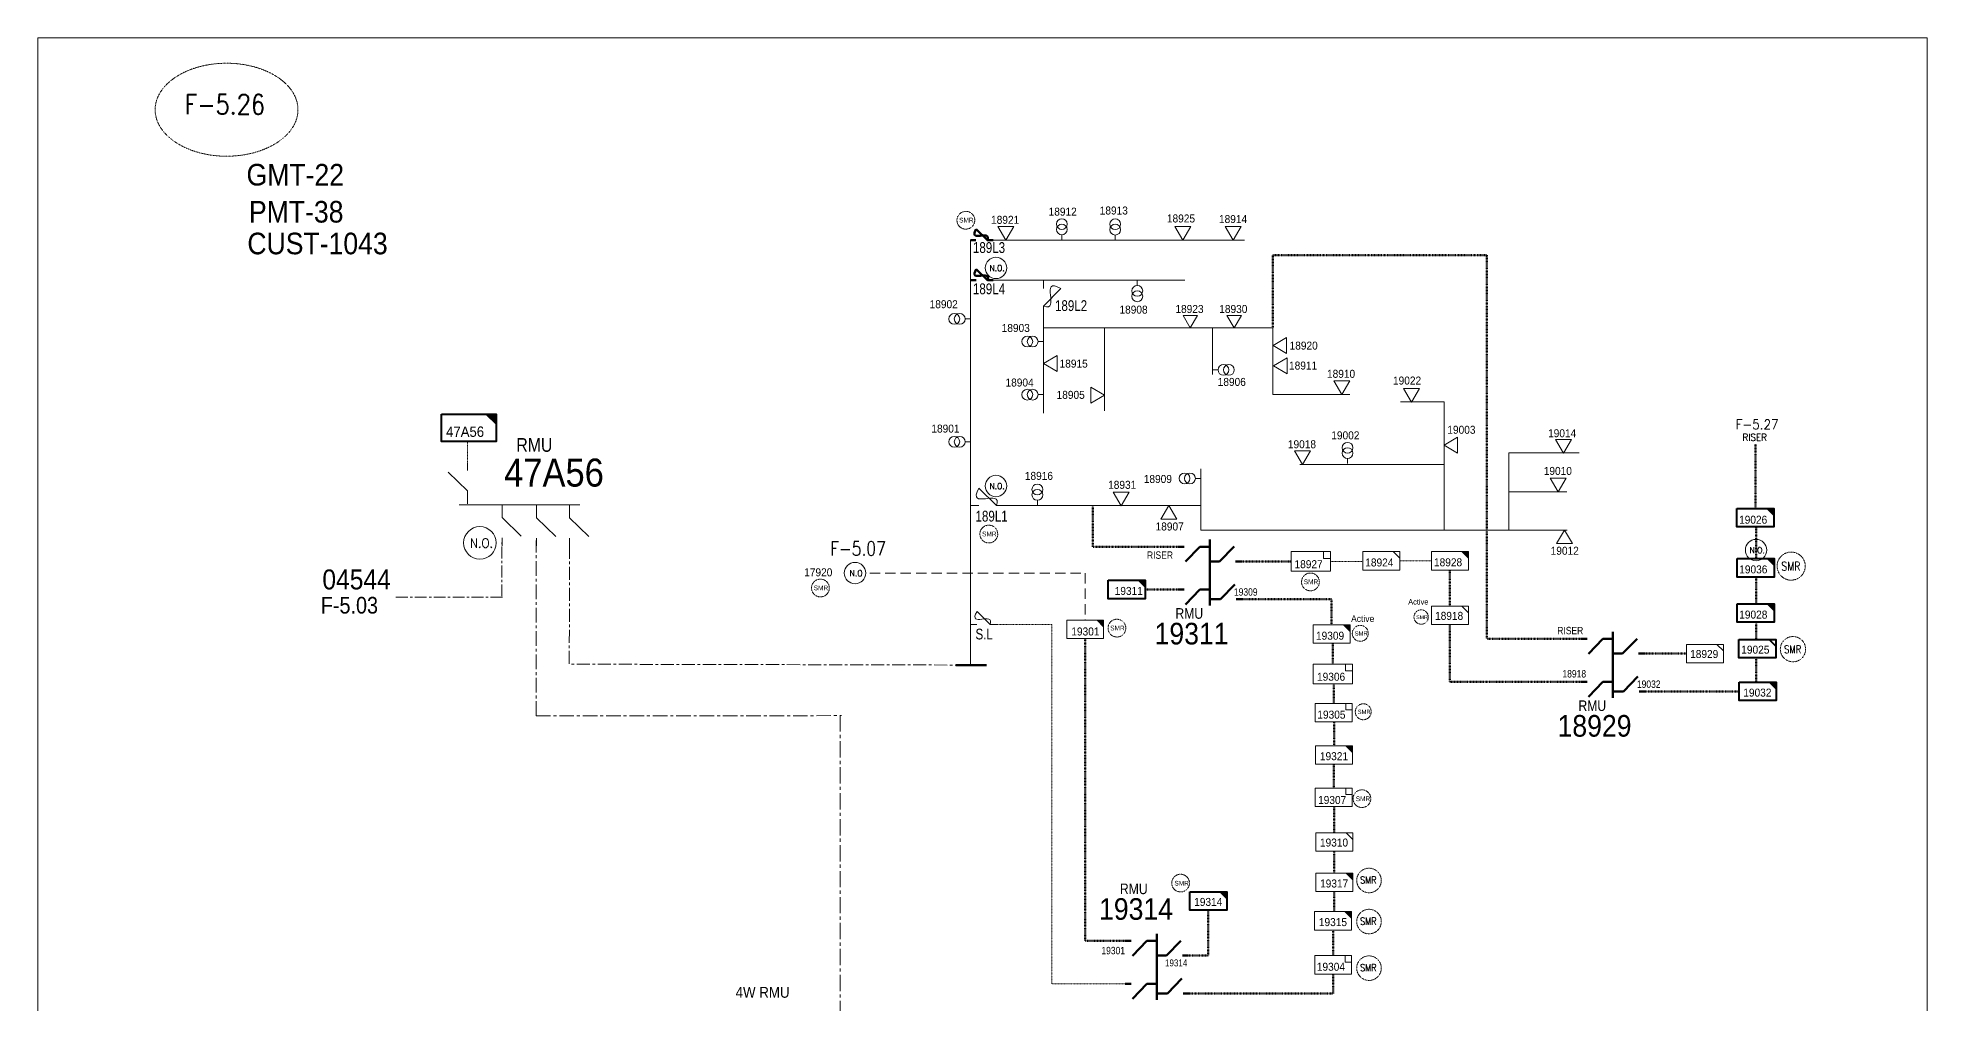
# Model space of a CAD drawing. Header units: metres. Extents: x 65984 to 144644, y -19036 to 23726.
# Drawn here: x 103074 to 103947, y -2907 to -2461 of the extents above; entities that cross this region are included whole.
import ezdxf
from ezdxf.enums import TextEntityAlignment as Align

# ---------------------------------------------------------------- set-up
doc = ezdxf.new("R2010")
doc.units = ezdxf.units.M
doc.header["$MEASUREMENT"] = 0
for name, pattern in [('( Center )', [2, 1.25, -0.25, 0.25, -0.25]), ('DGN Style 3', [0.013877, 0, -0.013877]), ('HIDDEN2', [2381.25, 1587.5, -793.75])]:
    doc.linetypes.add(name, pattern=pattern)
doc.layers.get('0').update_dxf_attribs({"color": 95, "lineweight": 40})
for name, color, linetype, lineweight in [('ABS NUMBER', 112, 'Continuous', 30), ('d_eos', 111, 'Continuous', 40), ('d_eos no', 121, 'Continuous', 40), ('d_fco', 5, 'Continuous', 40), ('d_fco text', 95, 'Continuous', 40), ('d_oh branch', 94, 'Continuous', 40), ('d_switch', 95, 'Continuous', 40), ('d_tf', 1, 'Continuous', 40), ('d_tf no', 6, 'Continuous', 40), ('d_tf_200', 1, 'Continuous', 40), ('d_ug cable', 95, 'Continuous', 40), ('FDR  1  05', 172, 'Continuous', 40), ('FDR  1  16', 234, 'Continuous', 40), ('FDR  5  07', 6, 'Continuous', 40), ('fedr no', 95, 'Continuous', 40), ('GRID STATION 01', 7, 'Continuous', 40), ('Level 37', 7, 'Continuous', 0), ('O H MAIN FEEDER', 4, 'Continuous', 100), ('SW N O', 114, 'Continuous', 30)]:
    doc.layers.add(name, color=color, linetype=linetype, lineweight=lineweight)
doc.styles.add('NASKHF', font='naskhf.shx', dxfattribs={"height": 8})
doc.styles.add('Style-Arial', font='arial.ttf')
doc.styles.add('Style-ENGINEERING', font='ENGINEERING.shx')
doc.styles.add('Style-msdefault', font='msdefault.shx')
doc.styles.add('Style-STANDARD', font='STANDARD.shx')

# ---------------------------------------------------------------- blocks, each defined once
blk = doc.blocks.new('TF_8')
at = {"color": 0, "linetype": 'ByBlock', "lineweight": -2}
blk.add_line((6.3, 4.95), (9.9, 1.35), dxfattribs=at)
blk.add_3dface([(-10.1, 4.95), (9.9, 4.95), (9.9, -5.05), (-10.1, -5.05)], dxfattribs=at)
blk = doc.blocks.new('exist.us-1000kva')
at = {"color": 0, "linetype": 'ByBlock', "lineweight": -2, "flags": 128}
blk.add_lwpolyline([(40, 12.9), (32.8, 20), (40, 20)], close=True, dxfattribs=at)
at = {"color": 0, "linetype": 'ByBlock', "lineweight": -2, "extrusion": (0, 0, -1)}
blk.add_solid([(-40, 12.9), (-32.8, 20), (-40, 20)], dxfattribs=at)
at = {"color": 0, "linetype": 'ByBlock', "lineweight": -2, "xscale": 2, "yscale": 2}
blk.add_blockref('TF_8', (20.2, 10.1), dxfattribs=at)
blk = doc.blocks.new('TF3')
at = {"color": 0, "linetype": 'ByBlock', "lineweight": -2}
for p, q in [((11.3, 9), (18.3, 9)), ((18.3, 9), (18.3, 2))]:
    blk.add_line(p, q, dxfattribs=at)
at = {"color": 0, "linetype": 'ByBlock', "lineweight": -2, "flags": 128}
blk.add_lwpolyline([(18.3, 2), (11.3, 2), (11.3, 9)], dxfattribs=at)
at = {"color": 0, "linetype": 'ByBlock', "lineweight": -2}
blk.add_3dface([(-21.7, 9), (18.3, 9), (18.3, -11), (-21.7, -11)], dxfattribs=at)
blk = doc.blocks.new('*U1224')
at = {"layer": 'd_fco', "color": 135, "linetype": 'Continuous', "lineweight": 13}
blk.add_line((-4.6, 4.2), (-10.1, 4.2), dxfattribs=at)
at = {"layer": 'd_fco', "color": 135, "linetype": 'Continuous', "lineweight": 13, "extrusion": (0, 0, -1), "flags": 128}
blk.add_lwpolyline([(-13, 4.2), (-7.1, 4.2), (4.4, -7.3)], dxfattribs=at)
at = {"layer": 'd_fco', "color": 135, "linetype": 'Continuous', "lineweight": 13}
blk.add_open_spline([(-4.4, -7.3), (-13, 7.7), (11.6, -7.7), (7.1, 4.2)], degree=3, dxfattribs=at)
blk = doc.blocks.new('*U1225')
at = {"layer": 'SW N O', "color": 3, "lineweight": 13, "ltscale": 0.426762}
blk.add_circle((0, 0), 16.8, dxfattribs=at)
at = {"layer": 'SW N O', "color": 3, "lineweight": 13, "style": 'Style-STANDARD'}
blk.add_text('N.O', height=9.6, dxfattribs=at).set_placement((1.7, -0.2), align=Align.MIDDLE_CENTER)
blk = doc.blocks.new('TFU_133')
at = {"layer": 'd_tf_200', "color": 135, "linetype": 'Continuous', "lineweight": 13}
blk.add_line((0, 10), (0, 0), dxfattribs=at)
for centre in [(0, 30), (0, 20)]:
    blk.add_circle(centre, 10, dxfattribs=at)
blk = doc.blocks.new('TFU_134')
at = {"layer": 'd_tf_200', "color": 135, "linetype": 'Continuous', "lineweight": 13}
blk.add_line((0, 49.1), (0, 39.1), dxfattribs=at)
for centre in [(0, 30), (0, 20)]:
    blk.add_circle(centre, 10, dxfattribs=at)
blk = doc.blocks.new('*U1228')
at = {"layer": 'd_fco', "color": 2, "linetype": 'Continuous', "lineweight": 13}
blk.add_line((-4.6, 4.2), (-10.1, 4.2), dxfattribs=at)
at = {"layer": 'd_fco', "color": 2, "linetype": 'Continuous', "lineweight": 13, "extrusion": (0, 0, -1), "flags": 128}
blk.add_lwpolyline([(-13, 4.2), (-7.1, 4.2), (4.4, -7.3)], dxfattribs=at)
at = {"layer": 'd_fco', "color": 2, "linetype": 'Continuous', "lineweight": 13}
blk.add_open_spline([(-4.4, -7.3), (-13, 7.7), (11.6, -7.7), (7.1, 4.2)], degree=3, dxfattribs=at)
blk = doc.blocks.new('*U1012')
at = {"layer": 'd_fco', "color": 7, "linetype": 'Continuous', "lineweight": 13}
blk.add_line((-4.6, 4.2), (-10.1, 4.2), dxfattribs=at)
at = {"layer": 'd_fco', "color": 7, "linetype": 'Continuous', "lineweight": 13, "flags": 128}
blk.add_lwpolyline([(13, 4.2), (7.1, 4.2), (-4.4, -7.3)], dxfattribs=at)
at = {"layer": 'd_fco', "color": 7, "linetype": 'Continuous', "lineweight": 13}
blk.add_open_spline([(-4.4, -7.3), (-13, 7.7), (11.6, -7.7), (7.1, 4.2)], degree=3, dxfattribs=at)
blk = doc.blocks.new('*U679')
at = {"layer": 'd_fco', "color": 7, "linetype": 'Continuous', "lineweight": 100}
blk.add_line((-4.6, 4.2), (-10.1, 4.2), dxfattribs=at)
at = {"layer": 'd_fco', "color": 7, "linetype": 'Continuous', "lineweight": 100, "extrusion": (0, 0, -1), "flags": 128}
blk.add_lwpolyline([(-13, 4.2), (-7.1, 4.2), (4.4, -7.3)], dxfattribs=at)
at = {"layer": 'd_fco', "color": 7, "linetype": 'Continuous', "lineweight": 100}
blk.add_open_spline([(-4.4, -7.3), (-13, 7.7), (11.6, -7.7), (7.1, 4.2)], degree=3, dxfattribs=at)
blk = doc.blocks.new('*U1371')
at = {"layer": 'd_fco', "color": 2, "linetype": 'Continuous', "lineweight": 100}
blk.add_line((-4.6, 4.2), (-10.1, 4.2), dxfattribs=at)
at = {"layer": 'd_fco', "color": 2, "linetype": 'Continuous', "lineweight": 100, "extrusion": (0, 0, -1), "flags": 128}
blk.add_lwpolyline([(-13, 4.2), (-7.1, 4.2), (4.4, -7.3)], dxfattribs=at)
at = {"layer": 'd_fco', "color": 2, "linetype": 'Continuous', "lineweight": 100}
blk.add_open_spline([(-4.4, -7.3), (-13, 7.7), (11.6, -7.7), (7.1, 4.2)], degree=3, dxfattribs=at)
blk = doc.blocks.new('*U1008')
at = {"layer": 'SW N O', "color": 3, "lineweight": 13, "ltscale": 0.426762}
blk.add_circle((0, 0), 16.8, dxfattribs=at)
at = {"layer": 'SW N O', "color": 3, "lineweight": 13, "style": 'Style-STANDARD'}
blk.add_text('N.O.', height=9.6, dxfattribs=at).set_placement((1.7, -0.2), align=Align.MIDDLE_CENTER)
blk = doc.blocks.new('TRA1_1112')
at = {"layer": 'd_tf', "color": 135, "linetype": 'Continuous', "lineweight": 13, "ltscale": 0.000236265, "flags": 128}
blk.add_lwpolyline([(10, -17), (0, 0), (-10, -17)], close=True, dxfattribs=at)
blk = doc.blocks.new('TRA1_1111')
at = {"layer": 'd_tf', "color": 135, "linetype": 'Continuous', "lineweight": 13, "ltscale": 0.000236265, "xscale": 1.000046566207834, "yscale": 1.000046566207834, "zscale": 1.000046566207834, "rotation": 180}
blk.add_blockref('TRA1_1112', (0, 0), dxfattribs=at)
blk = doc.blocks.new('TRA1_1114')
at = {"layer": 'd_tf', "color": 135, "linetype": 'Continuous', "lineweight": 13, "ltscale": 0.000236361, "extrusion": (0, 0, -1), "flags": 128}
blk.add_lwpolyline([(-10, -17), (0, 0), (10, -17)], close=True, dxfattribs=at)
blk = doc.blocks.new('TRA1_1113')
at = {"layer": 'd_tf', "color": 135, "linetype": 'Continuous', "lineweight": 13, "ltscale": 0.000236361, "xscale": 1.000046566207833, "yscale": 1.000046566207833, "zscale": 1.000046566207833, "rotation": 180}
blk.add_blockref('TRA1_1114', (0, 0), dxfattribs=at)
blk = doc.blocks.new('TRA1_1116')
at = {"layer": 'd_tf', "color": 135, "linetype": 'Continuous', "lineweight": 13, "ltscale": 0.000236361, "extrusion": (0, 0, -1), "flags": 128}
blk.add_lwpolyline([(-10, -17), (0, 0), (10, -17)], close=True, dxfattribs=at)
blk = doc.blocks.new('TRA1_1115')
at = {"layer": 'd_tf', "color": 135, "linetype": 'Continuous', "lineweight": 13, "ltscale": 0.000236361, "xscale": 1.000046566207833, "yscale": 1.000046566207833, "zscale": 1.000046566207833, "rotation": 180}
blk.add_blockref('TRA1_1116', (0, 0), dxfattribs=at)
blk = doc.blocks.new('TRA1_1118')
at = {"layer": 'd_tf', "color": 135, "linetype": 'Continuous', "lineweight": 13, "ltscale": 0.000201942, "extrusion": (0, 0, -1), "flags": 128}
blk.add_lwpolyline([(-10, -17), (0, 0), (10, -17)], close=True, dxfattribs=at)
blk = doc.blocks.new('TRA1_1117')
at = {"layer": 'd_tf', "color": 135, "linetype": 'Continuous', "lineweight": 13, "ltscale": 0.000201942, "xscale": 1.000046566207833, "yscale": 1.000046566207833, "zscale": 1.000046566207833, "rotation": 180}
blk.add_blockref('TRA1_1118', (0, 0), dxfattribs=at)
blk = doc.blocks.new('*U4044')
at = {"layer": 'd_eos', "color": 2, "linetype": 'Continuous', "lineweight": 13, "ltscale": 0.810744}
for p, q in [((-0.21, 30.49), (-0.21, -31.58)), ((6.88, 26.17), (16.47, 36.05)), ((0.32, 26.17), (6.88, 26.17)), ((17.38, 26.17), (21.37, 26.17)), ((-17.27, 8.43), (-21.26, 8.43)), ((-6.77, 8.42), (-16.36, -1.46)), ((-0.21, 8.43), (-6.77, 8.43)), ((-17.35, -9.24), (-21.34, -9.24)), ((-6.85, -9.24), (-16.44, -19.12)), ((-0.29, -9.24), (-6.85, -9.24)), ((-17.35, -26.21), (-21.34, -26.21)), ((-6.85, -26.21), (-16.44, -36.1)), ((-0.29, -26.21), (-6.85, -26.21))]:
    blk.add_line(p, q, dxfattribs=at)
blk = doc.blocks.new('*U4045')
at = {"layer": 'SW N O', "color": 3, "lineweight": 13, "ltscale": 0.426762}
blk.add_circle((0, 0), 16.8, dxfattribs=at)
at = {"layer": 'SW N O', "color": 3, "lineweight": 13, "style": 'Style-STANDARD'}
blk.add_text('N.O.', height=9.6, dxfattribs=at).set_placement((1.7, -0.2), align=Align.MIDDLE_CENTER)

msp = doc.modelspace()

# ---------------------------------------------------------------- linework, layer by layer
at = {"layer": 'd_eos', "color": 7, "linetype": 'Continuous', "lineweight": 211, "ltscale": 0.625574}
for p, q in [((103603.58, -2696.13), (103600.81, -2696.13)), ((103610.88, -2696.13), (103604.22, -2702.99)), ((103615.43, -2696.13), (103610.88, -2696.13)), ((103615.43, -2723.38), (103615.43, -2692.79)), ((103619.99, -2702.9), (103626.65, -2696.03)), ((103615.43, -2702.9), (103619.99, -2702.9)), ((103627.29, -2702.9), (103630.05, -2702.9)), ((103603.58, -2715.98), (103600.81, -2715.98)), ((103610.88, -2715.98), (103604.22, -2722.84)), ((103615.43, -2715.98), (103610.88, -2715.98)), ((103620.35, -2720.38), (103627.01, -2713.52)), ((103615.8, -2720.38), (103620.35, -2720.38)), ((103627.65, -2720.38), (103630.42, -2720.38)), ((103789.87, -2738.77), (103787.1, -2738.77)), ((103797.16, -2738.77), (103790.5, -2745.63)), ((103801.72, -2738.77), (103797.16, -2738.77)), ((103801.72, -2766.02), (103801.72, -2735.43)), ((103806.28, -2745.54), (103812.94, -2738.67)), ((103801.72, -2745.54), (103806.28, -2745.54)), ((103813.57, -2745.54), (103816.34, -2745.54)), ((103789.87, -2758.62), (103787.1, -2758.62)), ((103797.16, -2758.62), (103790.5, -2765.48)), ((103801.72, -2758.62), (103797.16, -2758.62)), ((103806.64, -2763.02), (103813.3, -2756.16)), ((103802.08, -2763.02), (103806.64, -2763.02)), ((103813.93, -2763.02), (103816.7, -2763.02))]:
    msp.add_line(p, q, dxfattribs=at)
at = {"layer": 'd_eos', "color": 2, "linetype": 'Continuous', "lineweight": 211, "ltscale": 0.625574}
for p, q in [((103579.04, -2878.4), (103576.27, -2878.4)), ((103586.34, -2878.41), (103579.68, -2885.27)), ((103590.89, -2878.4), (103586.34, -2878.4)), ((103590.89, -2905.66), (103590.89, -2875.06)), ((103595.45, -2885.17), (103602.11, -2878.31)), ((103590.89, -2885.17), (103595.45, -2885.17)), ((103602.75, -2885.17), (103605.51, -2885.17)), ((103579.04, -2898.25), (103576.27, -2898.25)), ((103586.34, -2898.26), (103579.68, -2905.12)), ((103590.89, -2898.25), (103586.34, -2898.25)), ((103595.81, -2902.66), (103602.47, -2895.79)), ((103591.26, -2902.66), (103595.81, -2902.66)), ((103603.11, -2902.66), (103605.88, -2902.66))]:
    msp.add_line(p, q, dxfattribs=at)
at = {"layer": 'd_oh branch', "color": 135, "linetype": 'Continuous', "lineweight": 13}
for p, q in [((103504.84, -2554.42), (103504.84, -2750.87)), ((103515.28, -2554.42), (103631.42, -2554.42)), ((103515.3, -2572.91), (103603.87, -2572.91)), ((103538.56, -2588.98), (103538.56, -2634.37)), ((103538.56, -2594.86), (103644.6, -2594.86)), ((103566.74, -2594.86), (103566.74, -2633.35)), ((103616.71, -2594.86), (103616.71, -2616.55)), ((103644.6, -2625.77), (103644.6, -2594.86)), ((103644.6, -2625.77), (103680.14, -2625.77)), ((103703.59, -2629.15), (103723.78, -2629.15)), ((103723.78, -2688.53), (103723.78, -2629.15)), ((103753.62, -2688.53), (103753.62, -2652.76)), ((103753.62, -2652.76), (103786.26, -2652.76)), ((103611.22, -2688.53), (103611.22, -2660.17)), ((103723.78, -2658.1), (103657.02, -2658.1)), ((103753.62, -2670.8), (103780.41, -2670.8)), ((103519.46, -2677.14), (103611.22, -2677.14)), ((103611.22, -2688.53), (103780.68, -2688.53))]:
    msp.add_line(p, q, dxfattribs=at)
at = {"layer": 'd_ug cable', "color": 1, "linetype": 'DGN Style 3', "lineweight": 13}
msp.add_line((103272.3, -2659.09), (103272.3, -2647.43), dxfattribs=at)
at = {"layer": 'd_ug cable', "color": 13, "linetype": 'DGN Style 3', "lineweight": 100}
for p, q in [((103867.65, -2678.45), (103867.65, -2648.76)), ((103867.97, -2686.99), (103867.97, -2701.6)), ((103867.97, -2710.14), (103867.97, -2722.5)), ((103867.97, -2731.2), (103867.97, -2738.98)), ((103867.97, -2747.52), (103867.97, -2758.76))]:
    msp.add_line(p, q, dxfattribs=at)
at = {"layer": 'd_ug cable', "color": 135, "linetype": 'DGN Style 3', "lineweight": 100}
for p, q in [((103726.46, -2706.92), (103726.46, -2723.62)), ((103600.81, -2715.98), (103585.54, -2715.98)), ((103672.29, -2750.38), (103672.29, -2740.75)), ((103816.34, -2745.54), (103835.83, -2745.54)), ((103672.71, -2768.62), (103672.71, -2759.49)), ((103816.7, -2763.02), (103860.11, -2763.02)), ((103672.91, -2788.14), (103672.91, -2777.15)), ((103672.7, -2807.73), (103672.7, -2796.67)), ((103672.99, -2828.41), (103672.99, -2816.26)), ((103672.99, -2847.01), (103672.99, -2836.95)), ((103672.99, -2864.86), (103672.99, -2855.55)), ((103672.47, -2885.2), (103672.47, -2873.39))]:
    msp.add_line(p, q, dxfattribs=at)
at = {"layer": 'd_ug cable', "color": 135, "linetype": 'DGN Style 3', "lineweight": 100, "flags": 128}
for points in [[(103644.6, -2594.86), (103644.6, -2561.31), (103743.45, -2561.31), (103743.45, -2738.77), (103787.1, -2738.77)], [(103600.81, -2696.13), (103561.34, -2696.13), (103561.34, -2677.14)], [(103630.05, -2702.9), (103652.98, -2702.9)], [(103630.42, -2720.38), (103671.71, -2720.38), (103671.71, -2732.21)], [(103787.1, -2758.62), (103726.46, -2758.62), (103726.46, -2732.15)], [(103576.27, -2878.4), (103557.84, -2878.4), (103557.84, -2738.57)], [(103605.51, -2885.17), (103614.72, -2885.17), (103614.72, -2864.2)], [(103605.88, -2902.66), (103672.47, -2902.66), (103672.47, -2893.73)]]:
    msp.add_lwpolyline(points, dxfattribs=at)
at = {"layer": 'd_ug cable', "color": 135, "linetype": 'DGN Style 3', "lineweight": 13, "flags": 128}
for points in [[(103671.22, -2702.9), (103686.19, -2702.9)], [(103703.24, -2702.65), (103717.92, -2702.65)], [(103515.73, -2732.06), (103542.47, -2732.06), (103542.47, -2898.25), (103576.27, -2898.25)]]:
    msp.add_lwpolyline(points, dxfattribs=at)
at = {"layer": 'd_ug cable', "color": 30, "linetype": 'HIDDEN2', "lineweight": 13, "ltscale": 0.003}
msp.add_lwpolyline([(103458.22, -2708.36), (103557.84, -2708.36), (103557.84, -2730.03)], dxfattribs=at)
at = {"layer": 'd_ug cable', "color": 2, "linetype": 'DGN Style 3', "lineweight": 13}
for centre, radius in [((103502.67, -2545.17), 4.12), ((103513.28, -2690.27), 4.12), ((103435.44, -2715.22), 4.12), ((103661.96, -2712.4), 4.12), ((103572.5, -2733.77), 4.12), ((103685, -2736.19), 3.69), ((103713.14, -2728.64), 3.32), ((103686.37, -2772.44), 3.69), ((103685.76, -2812.63), 4.1), ((103689.04, -2850.45), 5.68), ((103601.94, -2851.67), 4.1), ((103689.04, -2869.46), 5.68), ((103689.04, -2890.99), 5.68)]:
    msp.add_circle(centre, radius, dxfattribs=at)
at = {"layer": 'd_ug cable', "color": 1, "linetype": 'DGN Style 3', "lineweight": 13}
for centre, radius in [((103884.19, -2705.1), 6.5), ((103885.02, -2743.51), 5.85)]:
    msp.add_circle(centre, radius, dxfattribs=at)
at = {"layer": 'FDR  1  16', "color": 135, "linetype": '( Center )', "lineweight": 13, "ltscale": 4.374, "flags": 128}
for points in [[(103288.22, -2719.06), (103288.24, -2694.15)], [(103288.41, -2719.45), (103238.6, -2719.4)]]:
    msp.add_lwpolyline(points, dxfattribs=at)
at = {"layer": 'FDR  1  16', "color": 135, "linetype": '( Center )', "lineweight": 13, "ltscale": 5.4, "flags": 128}
for points in [[(103303.97, -2774.35), (103304.05, -2693.21)], [(103303.97, -2774.35), (103445.25, -2774.24)]]:
    msp.add_lwpolyline(points, dxfattribs=at)
at = {"layer": 'FDR  1  16', "color": 135, "linetype": '( Center )', "lineweight": 13, "ltscale": 4.86, "flags": 128}
for points in [[(103319.36, -2750.33), (103319.41, -2694.98)], [(103503.82, -2750.85), (103319.3, -2750.44)]]:
    msp.add_lwpolyline(points, dxfattribs=at)
at = {"layer": 'FDR  1  16', "color": 135, "linetype": '( Center )', "lineweight": 13, "ltscale": 6, "flags": 128}
msp.add_lwpolyline([(103444.64, -2774.11), (103444.64, -2914.05)], dxfattribs=at)
at = {"layer": 'fedr no', "color": 82, "linetype": 'DGN Style 3', "lineweight": 13, "true_color": 0x1dc70e}
msp.add_ellipse((103160.92, -2494.06), major_axis=(33.02, 0), ratio=0.651175, dxfattribs=at)
at = {"layer": 'O H MAIN FEEDER', "color": 111, "lineweight": 211, "ltscale": 0.483423}
msp.add_line((103512.24, -2750.85), (103498.1, -2750.85), dxfattribs=at)
at = {"layer": 'O H MAIN FEEDER', "color": 140, "linetype": 'Continuous', "lineweight": 13, "flags": 128}
msp.add_lwpolyline([(103073.65, -2460.79), (103947.08, -2460.79), (103947.08, -3098.09), (103073.65, -3098.09)], close=True, dxfattribs=at)

# ---------------------------------------------------------------- block references
at = {"layer": 'd_eos', "color": 2, "linetype": 'Continuous', "lineweight": 13, "ltscale": 0.810744, "xscale": 0.9, "yscale": 0.9, "zscale": 0.9, "rotation": 90}
msp.add_blockref('*U4044', (103295.85, -2676.53), dxfattribs=at)
at = {"layer": 'd_fco', "color": 2, "linetype": 'Continuous', "lineweight": 100, "extrusion": (0, 0, -1), "xscale": 0.4510407398346139, "yscale": 0.4510407398346139, "zscale": 0.4510407398346139, "rotation": 180.0000000006002}
msp.add_blockref('*U1371', (-103509.41, -2552.52), dxfattribs=at)
at = {"layer": 'd_fco', "color": 7, "linetype": 'Continuous', "lineweight": 100, "extrusion": (0, 0, -1), "xscale": 0.4510407398346139, "yscale": 0.4510407398346139, "zscale": 0.4510407398346139, "rotation": 180.0000000006002}
msp.add_blockref('*U679', (-103509.48, -2571.03), dxfattribs=at)
at = {"layer": 'd_fco', "color": 7, "linetype": 'Continuous', "lineweight": 13, "extrusion": (0, 0, -1), "xscale": 0.7, "yscale": 0.7, "zscale": 0.7, "rotation": 270.0000000006001}
msp.add_blockref('*U1012', (-103541.5, -2579.87), dxfattribs=at)
at = {"layer": 'd_fco', "color": 2, "linetype": 'Continuous', "lineweight": 13, "extrusion": (0, 0, -1), "xscale": 0.7, "yscale": 0.7, "zscale": 0.7, "rotation": 180.0000000006002}
msp.add_blockref('*U1228', (-103511.82, -2674.19), dxfattribs=at)
at = {"layer": 'd_fco', "color": 135, "linetype": 'Continuous', "lineweight": 13, "extrusion": (0, 0, -1), "xscale": 0.5244291535768945, "yscale": 0.5244291535768945, "zscale": 0.5244291535768945, "rotation": 180.0000000006002}
msp.add_blockref('*U1224', (-103510.13, -2729.85), dxfattribs=at)
at = {"layer": 'd_tf', "color": 135, "linetype": 'Continuous', "lineweight": 13, "ltscale": 0.000236361, "extrusion": (0, 0, -1), "rotation": 359.9999999999999}
for name, p, xscale, yscale, zscale in [('TRA1_1113', (-103521.08, -2554.42), 0.37, 0.37, 0.37), ('TRA1_1113', (-103626.31, -2554.42), 0.37, 0.37, 0.37), ('TRA1_1113', (-103708.66, -2629.23), 0.37, 0.37, 0.37), ('TRA1_1113', (-103779, -2652.9), 0.37, 0.37, 0.37), ('TRA1_1115', (-103776.47, -2670.73), 0.3699999999972218, 0.3699999999972218, 0.3699999999972218)]:
    msp.add_blockref(name, p, dxfattribs=dict(at, xscale=xscale, yscale=yscale, zscale=zscale))
at = {"layer": 'd_tf', "color": 135, "linetype": 'Continuous', "lineweight": 13, "ltscale": 0.000236361, "extrusion": (0, 0, -1), "xscale": 0.37, "yscale": 0.37, "zscale": 0.37}
for p in [(-103602.93, -2554.42), (-103676.4, -2625.77), (-103574.49, -2677.17)]:
    msp.add_blockref('TRA1_1113', p, dxfattribs=at)
at = {"layer": 'd_tf', "color": 135, "linetype": 'Continuous', "lineweight": 13, "ltscale": 0.000201942, "extrusion": (0, 0, -1), "xscale": 0.3341967081431155, "yscale": 0.3341967081431155, "zscale": 0.3341967081431155}
for p in [(-103606.44, -2594.84), (-103626.71, -2594.84)]:
    msp.add_blockref('TRA1_1117', p, dxfattribs=at)
at = {"layer": 'd_tf', "color": 135, "linetype": 'Continuous', "lineweight": 13, "ltscale": 0.000236361, "xscale": 0.37, "yscale": 0.37, "zscale": 0.37}
for p, rotation in [((103644.66, -2603.07), 269.9999999999999), ((103644.85, -2612.49), 269.9999999999999), ((103723.73, -2649.16), 269.9999999999999), ((103596.44, -2677.11), 180), ((103779.41, -2688.42), 180)]:
    msp.add_blockref('TRA1_1113', p, dxfattribs=dict(at, rotation=rotation))
at = {"layer": 'd_tf', "color": 135, "linetype": 'Continuous', "lineweight": 13, "ltscale": 0.000236265, "extrusion": (0, 0, -1), "xscale": 0.37, "yscale": 0.37, "zscale": 0.37, "rotation": 89.99999999999997}
msp.add_blockref('TRA1_1111', (-103538.55, -2611.44), dxfattribs=at)
at = {"layer": 'd_tf', "color": 135, "linetype": 'Continuous', "lineweight": 13, "ltscale": 0.000236265, "xscale": 0.37, "yscale": 0.37, "zscale": 0.37}
for p, rotation in [((103566.75, -2626.01), 90.00000000000007), ((103658.35, -2658.1), 359.9999999999999)]:
    msp.add_blockref('TRA1_1111', p, dxfattribs=dict(at, rotation=rotation))
at = {"layer": 'd_tf_200', "color": 135, "linetype": 'Continuous', "lineweight": 13, "extrusion": (0, 0, -1), "xscale": 0.25, "yscale": 0.25, "zscale": 0.25, "rotation": 359.9999999999999}
for p in [(-103547.04, -2554.44), (-103571.71, -2554.5), (-103535.73, -2677.16)]:
    msp.add_blockref('TFU_133', p, dxfattribs=at)
at = {"layer": 'd_tf_200', "color": 135, "linetype": 'Continuous', "lineweight": 13, "xscale": 0.25, "yscale": 0.25, "zscale": 0.25}
for name, p, rotation in [('TFU_133', (103581.91, -2572.83), 179.9999999999999), ('TFU_133', (103504.83, -2590.79), 89.9999999999999), ('TFU_133', (103538.56, -2601.24), 89.9999999999999), ('TFU_133', (103616.76, -2614.34), 269.9999999999999), ('TFU_133', (103538.56, -2625.81), 89.9999999999999), ('TFU_133', (103504.83, -2647.6), 89.9999999999999), ('TFU_134', (103679.11, -2645.36), 179.9999999999999), ('TFU_133', (103611.26, -2664.54), 89.9999999999999)]:
    msp.add_blockref(name, p, dxfattribs=dict(at, rotation=rotation))
at = {"layer": 'FDR  1  05', "color": 1, "linetype": 'Continuous', "lineweight": 40, "xscale": 0.631056692751323, "yscale": 0.631056692751323, "zscale": 0.5530838975869163, "rotation": 359.9999999999999}
msp.add_blockref('exist.us-1000kva', (103260.26, -2647.43), dxfattribs=at)
at = {"layer": 'FDR  1  05', "color": 13, "linetype": 'Continuous', "lineweight": 40, "xscale": 0.4267622666565712, "yscale": 0.4267622666565712, "zscale": 0.4267622666565712, "rotation": 359.9999999999999}
for p in [(103859.11, -2686.99), (103859.26, -2731.03), (103860.11, -2767.29)]:
    msp.add_blockref('exist.us-1000kva', p, dxfattribs=at)
at = {"layer": 'FDR  1  05', "color": 2, "linetype": 'Continuous', "lineweight": 13, "rotation": 359.9999999999999}
for name, p, xscale, yscale, zscale in [('TF3', (103662.85, -2702.44), 0.4549126168805654, 0.4549126168805654, 0.1300771388769227), ('TF_8', (103726.54, -2727.84), 0.8535245333131425, 0.8535245333131425, 0.4267622666565712), ('exist.us-1000kva', (103549.3, -2738.57), 0.4267622666565712, 0.4267622666565712, 0.4267622666565712), ('exist.us-1000kva', (103663.18, -2740.75), 0.4267622666565712, 0.4267622666565712, 0.4267622666565712), ('TF3', (103673.43, -2772.46), 0.4266530155163069, 0.4266530155163069, 0.1300771388769227), ('TF3', (103673.43, -2811.57), 0.4266530155163069, 0.4266530155163069, 0.1300771388769227), ('exist.us-1000kva', (103664.46, -2855.55), 0.4267622666565712, 0.4267622666565712, 0.4267622666565712), ('exist.us-1000kva', (103663.89, -2873.39), 0.4267622666565712, 0.4267622666565712, 0.4267622666565712), ('TF3', (103673.2, -2889.04), 0.4266530155163069, 0.4266530155163069, 0.1300771388769227)]:
    msp.add_blockref(name, p, dxfattribs=dict(at, xscale=xscale, yscale=yscale, zscale=zscale))
at = {"layer": 'FDR  1  05', "color": 135, "linetype": 'Continuous', "lineweight": 13, "rotation": 359.9999999999999}
for name, p, xscale, yscale, zscale in [('TF_8', (103694.79, -2702.6), 0.8535245333131425, 0.8535245333131425, 0.4267622666565712), ('exist.us-1000kva', (103717.92, -2706.92), 0.4267622666565712, 0.4267622666565712, 0.4267622666565712), ('TF_8', (103844.45, -2745.49), 0.8535245333131425, 0.8535245333131425, 0.4267622666565712), ('TF3', (103673.06, -2754.48), 0.4554570442158276, 0.4554570442158276, 0.1300771388769227), ('exist.us-1000kva', (103664.37, -2796.67), 0.4267622666565712, 0.4267622666565712, 0.4267622666565712), ('TF_8', (103673.08, -2832.64), 0.8535245333131425, 0.8535245333131425, 0.4267622666565712)]:
    msp.add_blockref(name, p, dxfattribs=dict(at, xscale=xscale, yscale=yscale, zscale=zscale))
at = {"layer": 'FDR  1  05', "color": 2, "linetype": 'Continuous', "lineweight": 40, "zscale": 0.4267622666565712, "rotation": 359.9999999999999}
for name, p, xscale, yscale in [('exist.us-1000kva', (103859.26, -2710.14), 0.4267622666565712, 0.4267622666565712), ('TF_8', (103868.67, -2743.21), 0.8535245333131425, 0.8535245333131425), ('exist.us-1000kva', (103606.19, -2864.2), 0.4267622666565712, 0.4267622666565712)]:
    msp.add_blockref(name, p, dxfattribs=dict(at, xscale=xscale, yscale=yscale))
at = {"layer": 'FDR  1  05', "color": 135, "linetype": 'Continuous', "lineweight": 40, "xscale": 0.4267622666565712, "yscale": 0.4267622666565712, "zscale": 0.4267622666565712, "rotation": 359.9999999999999}
msp.add_blockref('exist.us-1000kva', (103568.47, -2720.15), dxfattribs=at)
at = {"layer": 'SW N O', "color": 3, "lineweight": 13}
for name, p, xscale, yscale, zscale in [('*U1008', (103516.6, -2567.22), 0.2950694635422144, 0.2950694635422144, 0.2950694635422144), ('*U1008', (103516.6, -2668.05), 0.2950694635422144, 0.2950694635422144, 0.2950694635422144), ('*U4045', (103278.01, -2694.36), 0.4476870881577945, 0.4476870881577945, 0.4476870881577945), ('*U1008', (103867.97, -2697.7), 0.2950694635422144, 0.2950694635422144, 0.2950694635422144), ('*U1225', (103451.44, -2708.33), 0.2950694635422144, 0.2950694635422144, 0.2950694635422144)]:
    msp.add_blockref(name, p, dxfattribs=dict(at, xscale=xscale, yscale=yscale, zscale=zscale))

# ---------------------------------------------------------------- texts
at = {"layer": 'ABS NUMBER', "color": 7, "lineweight": 13, "style": 'Style-Arial', "width": 0.88}
for s, p in [('GMT-22', (103170.15, -2529.11)), ('PMT-38', (103171.26, -2546.24))]:
    msp.add_text(s, height=10, dxfattribs=at).set_placement(p)
at = {"layer": 'ABS NUMBER', "color": 7, "lineweight": 13, "insert": (103170.52, -2561.05), "char_height": 10, "attachment_point": 7, "style": 'NASKHF'}
msp.add_mtext('\\fArial|b0|i0|c178178|p39;\\H1x;\\W0.88;CUST-1043\\P', dxfattribs=at)
at = {"layer": 'd_eos no', "color": 2, "linetype": 'Continuous', "lineweight": 13, "ltscale": 0.9, "style": 'Style-Arial', "width": 0.88}
msp.add_text('47A56', height=12.96, dxfattribs=at).set_placement((103289.25, -2655.37), align=Align.TOP_LEFT)
at = {"layer": 'd_eos no', "color": 7, "linetype": 'Continuous', "lineweight": 13, "ltscale": 0.728164, "style": 'Style-Arial', "width": 0.88}
msp.add_text('04544', height=9.248, dxfattribs=at).set_placement((103205.21, -2706.64), align=Align.TOP_LEFT)
at = {"layer": 'd_eos no', "color": 7, "linetype": 'Continuous', "lineweight": 140, "style": 'Style-Arial', "width": 0.88}
for s, p in [('19311', (103589.92, -2731.31)), ('18929', (103776.2, -2773.95))]:
    msp.add_text(s, height=10, dxfattribs=at).set_placement(p, align=Align.TOP_LEFT)
at = {"layer": 'd_eos no', "color": 2, "linetype": 'Continuous', "lineweight": 140, "style": 'Style-Arial', "width": 0.88}
msp.add_text('19314', height=10, dxfattribs=at).set_placement((103564.24, -2858.64), align=Align.TOP_LEFT)
at = {"layer": 'd_eos no', "color": 2, "linetype": 'Continuous', "lineweight": 13, "style": 'Style-Arial', "width": 0.88}
msp.add_text('4W RMU', height=5, dxfattribs=at).set_placement((103396.25, -2899.68), align=Align.TOP_LEFT)
at = {"layer": 'd_fco text', "color": 2, "linetype": 'Continuous', "lineweight": 13, "style": 'Style-msdefault', "width": 0.8}
msp.add_text('189L3', height=5, dxfattribs=at).set_placement((103505.94, -2560.29))
at = {"layer": 'd_fco text', "color": 7, "linetype": 'Continuous', "lineweight": 13, "style": 'Style-msdefault', "width": 0.8}
for s, p in [('189L4', (103505.94, -2579.38)), ('189L2', (103543.87, -2587.14))]:
    msp.add_text(s, height=5, dxfattribs=at).set_placement(p)
at = {"layer": 'd_fco text', "color": 135, "linetype": 'Continuous', "lineweight": 13, "style": 'Style-msdefault', "width": 0.8}
msp.add_text('S.L', height=5, dxfattribs=at).set_placement((103507.13, -2739.01))
at = {"layer": 'd_fco text', "color": 2, "linetype": 'Continuous', "lineweight": 13, "insert": (103507.13, -2684.57), "char_height": 5, "width": 415.0598, "attachment_point": 7, "style": 'NASKHF'}
msp.add_mtext('\\Fmsdefault;\\H1x;\\W0.8;189L1', dxfattribs=at)
at = {"layer": 'd_switch', "color": 30, "linetype": 'Continuous', "lineweight": 30, "style": 'Style-ENGINEERING', "width": 0.857143}
for s, height, p in [('RISER', 3.43, (103586.41, -2698.29)), ('19309', 3.43, (103626.59, -2715.33)), ('RISER', 3.43, (103776.07, -2733.18)), ('18918', 3.43, (103778.46, -2753.17)), ('19032', 3.43, (103812.88, -2757.97)), ('19301', 3.43, (103565.32, -2881.15)), ('19314', 3.228, (103594.74, -2886.96))]:
    msp.add_text(s, height=height, dxfattribs=at).set_placement(p, align=Align.TOP_LEFT)
at = {"layer": 'd_tf no', "color": 135, "linetype": 'Continuous', "lineweight": 13, "style": 'Style-msdefault', "width": 0.945946}
for s, p in [('18912', (103540.93, -2539.34)), ('18913', (103564.55, -2538.81)), ('18921', (103514.32, -2543.12)), ('18914', (103619.68, -2542.76)), ('18902', (103485.93, -2582.14)), ('18923', (103599.54, -2584.35)), ('18930', (103619.81, -2584.35)), ('18903', (103519.23, -2593.12)), ('18920', (103652.32, -2601.29)), ('18915', (103545.99, -2609.62)), ('18911', (103652.06, -2610.51)), ('18904', (103521, -2618.35)), ('18906', (103619.09, -2618.07)), ('18910', (103669.61, -2614.32)), ('19022', (103700.13, -2617.44)), ('18905', (103544.62, -2624.05)), ('18901', (103486.73, -2639.66)), ('19002', (103671.6, -2642.78)), ('19018', (103651.52, -2646.89)), ('18916', (103529.93, -2661.52)), ('18909', (103584.92, -2662.95)), ('18907', (103590.38, -2684.92)), ('18924', (103687.31, -2701.56)), ('18928', (103719.08, -2701.48)), ('18929', (103837.48, -2743.89)), ('19306', (103665.01, -2754.39)), ('19321', (103666.33, -2791.13)), ('19310', (103666.36, -2831.06))]:
    msp.add_text(s, height=3.7, dxfattribs=at).set_placement(p, align=Align.TOP_LEFT)
for s, p in [('18925', (103595.61, -2546.19)), ('18908', (103573.68, -2588.34)), ('18931', (103568.43, -2669.36))]:
    msp.add_text(s, height=3.7, dxfattribs=at).set_placement(p)
at = {"layer": 'd_tf no', "color": 1, "linetype": 'Continuous', "lineweight": 40, "style": 'Style-msdefault', "width": 0.945946}
for s, height, p in [('47A56', 4.795, (103262.42, -2640.54)), ('SMR', 1.77, (103710.82, -2727.8)), ('SMR', 1.966, (103682.42, -2735.26)), ('SMR', 1.966, (103683.79, -2771.51)), ('SMR', 2.185, (103682.9, -2811.59)), ('SMR', 2.185, (103599.08, -2850.64))]:
    msp.add_text(s, height=height, dxfattribs=at).set_placement(p, align=Align.TOP_LEFT)
at = {"layer": 'd_tf no', "color": 13, "linetype": 'Continuous', "lineweight": 40, "style": 'Style-msdefault', "width": 0.945946}
for s, p in [('19026', (103860.11, -2681.79)), ('19028', (103860.18, -2725.66)), ('19032', (103862.06, -2761.74))]:
    msp.add_text(s, height=3.7, dxfattribs=at).set_placement(p, align=Align.TOP_LEFT)
at = {"layer": 'd_tf no', "color": 2, "linetype": 'Continuous', "lineweight": 13, "style": 'Style-msdefault', "width": 0.945946}
for s, p in [('17920', (103427.94, -2706.11)), ('18927', (103654.6, -2702.35)), ('19301', (103551.42, -2733.47)), ('18918', (103719.57, -2726.24)), ('19309', (103664.53, -2735.43)), ('19305', (103665.15, -2771.92)), ('19307', (103665.49, -2811.38)), ('19317', (103666.41, -2850)), ('19315', (103665.85, -2867.85)), ('19304', (103664.91, -2888.5))]:
    msp.add_text(s, height=3.7, dxfattribs=at).set_placement(p, align=Align.TOP_LEFT)
at = {"layer": 'd_tf no', "color": 2, "linetype": 'Continuous', "lineweight": 40, "style": 'Style-msdefault', "width": 0.945946}
for s, p in [('19036', (103860.18, -2704.76)), ('19025', (103861.12, -2741.88)), ('19314', (103608.21, -2858.52))]:
    msp.add_text(s, height=3.7, dxfattribs=at).set_placement(p, align=Align.TOP_LEFT)
at = {"layer": 'd_tf no', "color": 135, "linetype": 'Continuous', "lineweight": 40, "style": 'Style-msdefault', "width": 0.945946}
msp.add_text('19311', height=3.7, dxfattribs=at).set_placement((103571.48, -2714.72), align=Align.TOP_LEFT)
at = {"layer": 'd_tf no', "color": 1, "linetype": 'Continuous', "lineweight": 40, "char_height": 2.1924, "attachment_point": 1, "style": 'NASKHF'}
for insert in [(103499.57, -2544.03), (103510.17, -2689.14), (103432.33, -2714.08), (103658.85, -2711.26), (103569.39, -2732.63)]:
    msp.add_mtext('\\Fmsdefault;\\H1x;\\W0.945946;SMR^I', dxfattribs=dict(at, insert=insert))
at = {"layer": 'd_tf no', "color": 121, "linetype": 'Continuous', "lineweight": 40, "attachment_point": 1, "style": 'NASKHF'}
for insert, char_height in [((103707.14, -2720.37), 2.5042), ((103680.75, -2727.84), 3.1198)]:
    msp.add_mtext('\\Fmsdefault;\\H1x;\\W0.945946;Active\\P', dxfattribs=dict(at, insert=insert, char_height=char_height))
at = {"layer": 'd_tf no', "color": 1, "linetype": 'Continuous', "lineweight": 40, "ltscale": 0.9, "char_height": 3.2634, "width": 8.1938, "attachment_point": 5, "line_spacing_factor": 1.2, "style": 'Style-STANDARD'}
for insert in [(103688.73, -2850.26), (103688.73, -2869.28), (103688.73, -2890.8)]:
    msp.add_mtext('\\H1x;\\W0.909091;SMR\\P', dxfattribs=dict(at, insert=insert))
at = {"layer": 'FDR  5  07', "color": 135, "linetype": 'Continuous', "lineweight": 13, "style": 'Style-msdefault', "width": 0.945946}
for s, p in [('19003', (103725.25, -2640.2)), ('19014', (103771.81, -2641.81)), ('19010', (103769.81, -2659.24)), ('19012', (103773.01, -2696.14))]:
    msp.add_text(s, height=3.7, dxfattribs=at).set_placement(p, align=Align.TOP_LEFT)
at = {"layer": 'fedr no', "color": 6, "linetype": 'Continuous', "lineweight": 13, "style": 'Style-STANDARD', "width": 0.909091}
msp.add_text('F-5.26', height=9.19, dxfattribs=at).set_placement((103160.08, -2491.58), align=Align.MIDDLE_CENTER)
at = {"layer": 'fedr no', "color": 55, "linetype": 'Continuous', "lineweight": 13, "style": 'Style-STANDARD', "width": 0.909091}
msp.add_text('F-5.07', height=6.357, dxfattribs=at).set_placement((103452.81, -2696.95), align=Align.MIDDLE_CENTER)
at = {"layer": 'fedr no', "color": 55, "linetype": 'Continuous', "lineweight": 13, "insert": (103868.45, -2639.59), "char_height": 4.443, "attachment_point": 5, "style": 'Style-STANDARD'}
msp.add_mtext('F-5.27', dxfattribs=at)
at = {"layer": 'fedr no', "color": 7, "linetype": 'Continuous', "lineweight": 13, "insert": (103867.33, -2645.49), "char_height": 3.248, "attachment_point": 5, "style": 'Style-STANDARD'}
msp.add_mtext('RISER', dxfattribs=at)
at = {"layer": 'GRID STATION 01', "color": 55, "linetype": 'Continuous', "lineweight": 13, "style": 'Style-msdefault', "width": 0.888889}
msp.add_text('F-5.03', height=7.698, dxfattribs=at).set_placement((103204.49, -2719.33), align=Align.TOP_LEFT)
at = {"layer": 'Level 37', "color": 2, "linetype": 'Continuous', "lineweight": 13, "ltscale": 0.9, "style": 'Style-STANDARD', "width": 0.854701}
msp.add_text('SMR', height=4.044, dxfattribs=at).set_placement((103884.04, -2705.17), align=Align.MIDDLE_CENTER)
at = {"layer": 'Level 37', "color": 7, "linetype": 'Continuous', "lineweight": 100, "style": 'Style-msdefault', "width": 0.86}
for p in [(103612.38, -2724.54), (103798.67, -2767.18)]:
    msp.add_text('RMU', height=4.9, rotation=0.00037, dxfattribs=at).set_placement(p, align=Align.TOP_RIGHT)
at = {"layer": 'Level 37', "color": 2, "linetype": 'Continuous', "lineweight": 13, "ltscale": 0.81, "style": 'Style-STANDARD', "width": 0.854701}
msp.add_text('SMR', height=3.64, dxfattribs=at).set_placement((103884.89, -2743.57), align=Align.MIDDLE_CENTER)
at = {"layer": 'Level 37', "color": 2, "linetype": 'Continuous', "lineweight": 100, "style": 'Style-msdefault', "width": 0.86}
msp.add_text('RMU', height=4.9, rotation=0.00037, dxfattribs=at).set_placement((103586.71, -2851.87), align=Align.TOP_RIGHT)
at = {"layer": 'Level 37', "color": 2, "linetype": 'Continuous', "lineweight": 13, "ltscale": 0.9, "insert": (103311.52, -2645.89), "char_height": 6.3504, "width": 50.7669, "attachment_point": 3, "rotation": 0.00037, "style": 'NASKHF'}
msp.add_mtext('^I\\Fmsdefault;\\H1x;\\W0.86;RMU', dxfattribs=at)

doc.saveas('drawing.dxf')
